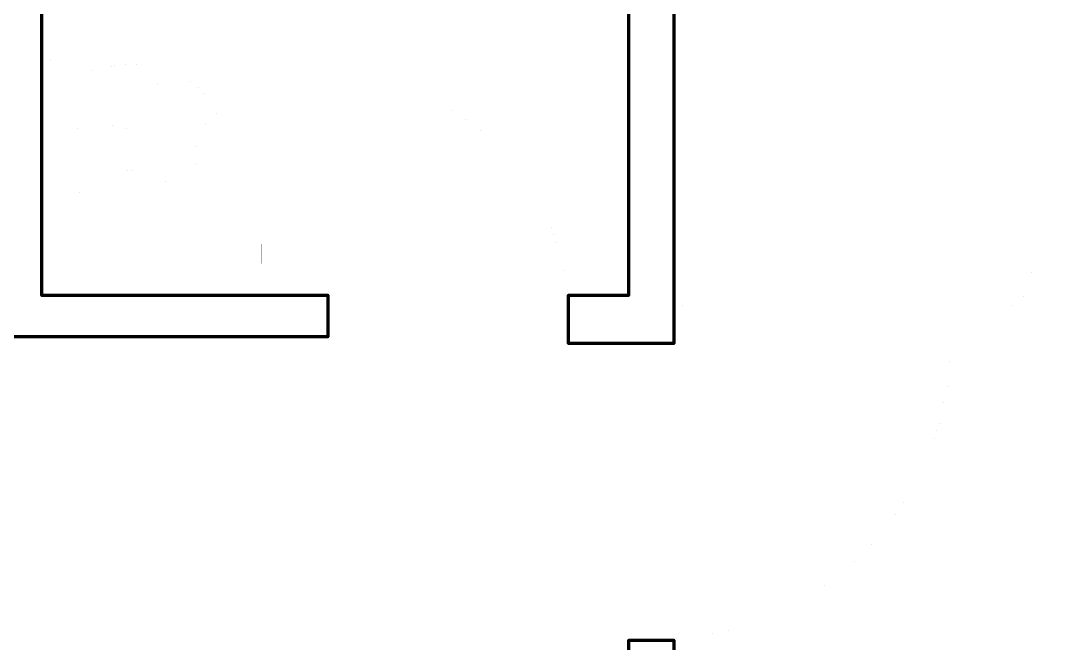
# Model space of a CAD drawing. Header units: metres. Extents: x -6.2 to 4.5, y -5 to 2.9.
# Drawn here: x -1.092 to 1.891, y -0.726 to 1.066 of the extents above; entities that cross this region are included whole.
import ezdxf

# ---------------------------------------------------------------- set-up
doc = ezdxf.new("R2010")
doc.units = ezdxf.units.M
doc.header["$LTSCALE"] = 10
doc.layers.get('0').update_dxf_attribs({"linetype": 'CONTINUOUS', "lineweight": 100})
for name, color, linetype, lineweight in [('doors', 1, 'CONTINUOUS', 100), ('roomitems', 2, 'CONTINUOUS', 100), ('wallitems', 15, 'CONTINUOUS', 100), ('walls', 8, 'CONTINUOUS', 100)]:
    doc.layers.add(name, color=color, linetype=linetype, lineweight=lineweight)

# ---------------------------------------------------------------- blocks, each defined once
blk = doc.blocks.new('W-1-0')
at = {"color": 0, "const_width": 0.01}
for points in [[(-252.1, 685.9), (-346.1, 692.2)], [(-346.1, 692.2), (-346.1, 634.5)], [(-162, 667.5), (-252.1, 685.9)], [(-76.6, 637.8), (-162, 667.5)], [(-346.1, 634.5), (-346.1, 576.8)], [(3.3, 597.7), (-76.6, 637.8)], [(76.9, 548), (3.3, 597.7)], [(-346.1, 576.8), (-346.1, 519.2)], [(143.4, 489.5), (76.9, 548)], [(-346.1, 519.2), (-346.1, 461.5)], [(201.9, 423.1), (143.4, 489.5)], [(-346.1, 461.5), (-346.1, 403.8)], [(251.6, 349.4), (201.9, 423.1)], [(-346.1, 403.8), (-346.1, 346.1)], [(-346.1, 346.1), (-346.1, 288.4)], [(291.7, 269.5), (251.6, 349.4)], [(-346.1, 288.4), (-346.1, 230.7)], [(321.4, 184.1), (291.7, 269.5)], [(-346.1, 230.7), (-346.1, 173.1)], [(339.8, 94), (321.4, 184.1)], [(-346.1, 173.1), (-346.1, 115.4)], [(-346.1, 115.4), (-346.1, 57.7)], [(346.1, 0), (339.8, 94)], [(-346.1, 57.7), (-346.1, 0)], [(346.1, 0), (346.1, 0)]]:
    blk.add_lwpolyline(points, dxfattribs=at)
blk = doc.blocks.new('W-2-0')
at = {"color": 0, "const_width": 0.01}
for points in [[(-302, -82.9), (-302, -62.1)], [(-302, -62.1), (-251.7, -62.1)], [(-302, -103.7), (-302, -82.9)], [(-251.7, -62.1), (-201.4, -62.1)], [(-201.4, -62.1), (-151, -62.1)], [(-151, -62.1), (-100.7, -62.1)], [(-100.7, -62.1), (-50.3, -62.1)], [(-50.3, -62.1), (0, -62.1)], [(0, -62.1), (50.3, -62.1)], [(50.3, -62.1), (100.7, -62.1)], [(100.7, -62.1), (151, -62.1)], [(151, -62.1), (201.4, -62.1)], [(201.4, -62.1), (251.7, -62.1)], [(251.7, -62.1), (302, -62.1)], [(302, -62.1), (302, -82.9)], [(302, -82.9), (302, -103.7)], [(-302, -124.5), (-302, -103.7)], [(302, -103.7), (302, -124.5)], [(-302, -145.3), (-302, -124.5)], [(-302, -166.1), (-302, -145.3)], [(302, -124.5), (302, -145.3)], [(302, -145.3), (302, -166.1)], [(-302, -186.8), (-302, -166.1)], [(302, -166.1), (302, -186.8)], [(-302, -207.6), (-302, -186.8)], [(-302, -228.4), (-302, -207.6)], [(302, -186.8), (302, -207.6)], [(302, -207.6), (302, -228.4)], [(-302, -249.2), (-302, -228.4)], [(302, -228.4), (302, -249.2)], [(-302, -270), (-302, -249.2)], [(302, -249.2), (302, -270)], [(-302, -290.7), (-302, -270)], [(-302, -311.5), (-302, -290.7)], [(302, -270), (302, -290.7)], [(302, -290.7), (302, -311.5)], [(-251.7, -311.5), (-302, -311.5)], [(-302, -312.2), (-302, -311.5)], [(-302, -311.5), (-251.7, -311.5)], [(-302, -313), (-302, -312.2)], [(-302, -313.7), (-302, -313)], [(-302, -314.4), (-302, -313.7)], [(-302, -315.1), (-302, -314.4)], [(-302, -315.8), (-302, -315.1)], [(-302, -316.5), (-302, -315.8)], [(-302, -317.3), (-302, -316.5)], [(-302, -318), (-302, -317.3)], [(-302, -318.7), (-302, -318)], [(-302, -319.4), (-302, -318.7)], [(-302, -320.1), (-302, -319.4)], [(-251.7, -320.1), (-302, -320.1)], [(-201.4, -311.5), (-251.7, -311.5)], [(-251.7, -311.5), (-201.4, -311.5)], [(-201.4, -320.1), (-251.7, -320.1)], [(-151, -311.5), (-201.4, -311.5)], [(-201.4, -311.5), (-151, -311.5)], [(-151, -320.1), (-201.4, -320.1)], [(-100.7, -311.5), (-151, -311.5)], [(-151, -311.5), (-100.7, -311.5)], [(-100.7, -320.1), (-151, -320.1)], [(-50.3, -311.5), (-100.7, -311.5)], [(-100.7, -311.5), (-50.3, -311.5)], [(-50.3, -320.1), (-100.7, -320.1)], [(0, -311.5), (-50.3, -311.5)], [(-50.3, -311.5), (0, -311.5)], [(0, -320.1), (-50.3, -320.1)], [(50.3, -311.5), (0, -311.5)], [(0, -311.5), (50.3, -311.5)], [(0, -312.2), (0, -311.5)], [(0, -313), (0, -312.2)], [(0, -313.7), (0, -313)], [(0, -314.4), (0, -313.7)], [(0, -315.1), (0, -314.4)], [(0, -315.8), (0, -315.1)], [(0, -316.5), (0, -315.8)], [(0, -317.3), (0, -316.5)], [(0, -318), (0, -317.3)], [(0, -318.7), (0, -318)], [(0, -319.4), (0, -318.7)], [(0, -320.1), (0, -319.4)], [(50.3, -320.1), (0, -320.1)], [(0, -320.1), (0, -320.1)], [(100.7, -311.5), (50.3, -311.5)], [(50.3, -311.5), (100.7, -311.5)], [(100.7, -320.1), (50.3, -320.1)], [(151, -311.5), (100.7, -311.5)], [(100.7, -311.5), (151, -311.5)], [(151, -320.1), (100.7, -320.1)], [(201.4, -311.5), (151, -311.5)], [(151, -311.5), (201.4, -311.5)], [(201.4, -320.1), (151, -320.1)], [(251.7, -311.5), (201.4, -311.5)], [(201.4, -311.5), (251.7, -311.5)], [(251.7, -320.1), (201.4, -320.1)], [(302, -311.5), (251.7, -311.5)], [(251.7, -311.5), (302, -311.5)], [(302, -320.1), (251.7, -320.1)], [(302, -311.5), (302, -311.5)], [(302, -311.5), (302, -311.5)], [(302, -311.5), (302, -311.5)], [(302, -311.5), (302, -312.2)], [(302, -312.2), (302, -313)], [(302, -313), (302, -313.7)], [(302, -313.7), (302, -314.4)], [(302, -314.4), (302, -315.1)], [(302, -315.1), (302, -315.8)], [(302, -315.8), (302, -316.5)], [(302, -316.5), (302, -317.3)], [(302, -317.3), (302, -318)], [(302, -318), (302, -318.7)], [(302, -318.7), (302, -319.4)], [(302, -319.4), (302, -320.1)], [(302, -320.1), (302, -320.1)], [(302, -320.1), (302, -320.1)], [(302, -320.1), (302, -320.1)]]:
    blk.add_lwpolyline(points, dxfattribs=at)
blk = doc.blocks.new('F-2-2')
at = {"color": 0, "const_width": 0.01}
for points in [[(-185.6, 236.7), (-182.4, 240.6)], [(-182.4, 240.6), (-178.8, 244.1)], [(-178.8, 244.1), (-174.6, 247.2)], [(-174.6, 247.2), (-170, 249.9)], [(-170, 249.9), (-165, 252)], [(-165, 252), (-159.6, 253.6)], [(-159.6, 253.6), (-154, 254.6)], [(-154, 254.6), (-148.1, 254.9)], [(-148.1, 254.9), (-148.1, 254.9)], [(-148.1, 254.9), (-123.4, 254.9)], [(-148.1, 254.9), (-148.1, 254.9)], [(-148.1, 254.9), (-148.1, 254.9)], [(-148.1, 254.9), (-148.1, 254.9)], [(-148.1, 254.9), (-148.1, 254.9)], [(-148.1, 254.9), (-148.1, 254.9)], [(-148.1, 254.9), (-148.1, 254.9)], [(-148.1, 254.9), (-148.1, 254.9)], [(-148.1, 254.9), (-148.1, 254.9)], [(-148.1, 254.9), (-148.1, 254.9)], [(-148.1, 254.9), (-148.1, 254.9)], [(-148.1, 254.9), (-148.1, 254.9)], [(-148.1, 254.9), (-148.1, 254.9)], [(-148.1, 254.9), (-148.1, 254.9)], [(-148.1, 254.9), (-148.1, 254.9)], [(-123.4, 254.9), (-98.7, 254.9)], [(-98.7, 254.9), (-74, 254.9)], [(-74, 254.9), (-49.4, 254.9)], [(-49.4, 254.9), (-24.7, 254.9)], [(-24.7, 254.9), (0, 254.9)], [(0, 254.9), (24.7, 254.9)], [(24.7, 254.9), (49.4, 254.9)], [(49.4, 254.9), (74, 254.9)], [(74, 254.9), (98.7, 254.9)], [(98.7, 254.9), (123.4, 254.9)], [(123.4, 254.9), (148.1, 254.9)], [(148.1, 254.9), (154, 254.6)], [(154, 254.6), (159.6, 253.6)], [(159.6, 253.6), (165, 252)], [(165, 252), (170, 249.9)], [(170, 249.9), (174.6, 247.2)], [(174.6, 247.2), (178.8, 244.1)], [(178.8, 244.1), (182.4, 240.6)], [(182.4, 240.6), (185.6, 236.7)], [(-191.5, 218.3), (-191.1, 223.2)], [(-191.5, 212.3), (-191.5, 218.3)], [(-191.5, 206.3), (-191.5, 212.3)], [(-191.1, 223.2), (-189.9, 228)], [(-189.9, 228), (-188.1, 232.5)], [(-188.1, 232.5), (-185.6, 236.7)], [(-23.2, 207.4), (-19.2, 209.7)], [(-19.2, 209.7), (-14.8, 211.5)], [(-14.8, 211.5), (-10.1, 212.8)], [(-10.1, 212.8), (-5.2, 213.7)], [(-5.2, 213.7), (0, 214)], [(0, 214), (5.2, 213.7)], [(0, 208.7), (0, 214)], [(5.2, 213.7), (10.1, 212.8)], [(10.1, 212.8), (14.8, 211.5)], [(14.8, 211.5), (19.2, 209.7)], [(19.2, 209.7), (23.2, 207.4)], [(185.6, 236.7), (188.1, 232.5)], [(188.1, 232.5), (189.9, 228)], [(189.9, 228), (191.1, 223.2)], [(191.1, 223.2), (191.5, 218.3)], [(191.5, 218.3), (191.5, 212.2)], [(191.5, 212.2), (191.5, 206.2)], [(-191.5, 200.3), (-191.5, 206.3)], [(-191.5, 194.3), (-191.5, 200.3)], [(-191.5, 188.4), (-191.5, 194.3)], [(-191.5, 182.4), (-191.5, 188.4)], [(-191.5, 176.4), (-191.5, 182.4)], [(-38, 182.4), (-37.6, 186.7)], [(-37.6, 178.1), (-38, 182.4)], [(-37.6, 186.7), (-36.6, 190.8)], [(-36.6, 190.8), (-35, 194.7)], [(-35, 194.7), (-32.8, 198.3)], [(-32.8, 198.3), (-30.1, 201.7)], [(-30.1, 201.7), (-26.9, 204.7)], [(-26.9, 204.7), (-23.2, 207.4)], [(0, 203.4), (0, 208.7)], [(0, 198.2), (0, 203.4)], [(0, 192.9), (0, 198.2)], [(0, 187.6), (0, 192.9)], [(0, 182.4), (0, 187.6)], [(0, 177.1), (0, 182.4)], [(23.2, 207.4), (26.9, 204.7)], [(26.9, 204.7), (30.1, 201.7)], [(30.1, 201.7), (32.8, 198.3)], [(32.8, 198.3), (35, 194.7)], [(35, 194.7), (36.6, 190.8)], [(36.6, 190.8), (37.6, 186.7)], [(37.6, 186.7), (38, 182.4)], [(38, 182.4), (37.6, 178.1)], [(38, 182.4), (38, 182.4)], [(38, 182.4), (38, 182.4)], [(38, 182.4), (38, 182.4)], [(38, 182.4), (38, 182.4)], [(38, 182.4), (38, 182.4)], [(38, 182.4), (38, 182.4)], [(38, 182.4), (38, 182.4)], [(38, 182.4), (38, 182.4)], [(38, 182.4), (38, 182.4)], [(38, 182.4), (38, 182.4)], [(38, 182.4), (38, 182.4)], [(38, 182.4), (38, 182.4)], [(38, 182.4), (38, 182.4)], [(38, 182.4), (38, 182.4)], [(38, 182.4), (38, 182.4)], [(191.5, 206.2), (191.5, 200.1)], [(191.5, 200.1), (191.5, 194.1)], [(191.5, 194.1), (191.5, 188.1)], [(191.5, 188.1), (191.5, 182)], [(191.5, 182), (191.5, 176)], [(-191.5, 170.4), (-191.5, 176.4)], [(-191.5, 164.4), (-191.5, 170.4)], [(-191.5, 158.4), (-191.5, 164.4)], [(-191.5, 152.5), (-191.5, 158.4)], [(-191.5, 146.5), (-191.5, 152.5)], [(-36.6, 174), (-37.6, 178.1)], [(-35, 170.1), (-36.6, 174)], [(-32.8, 166.4), (-35, 170.1)], [(-30.1, 163.1), (-32.8, 166.4)], [(-26.9, 160), (-30.1, 163.1)], [(-23.2, 157.4), (-26.9, 160)], [(-19.2, 155.1), (-23.2, 157.4)], [(-14.8, 153.3), (-19.2, 155.1)], [(-10.1, 151.9), (-14.8, 153.3)], [(-5.2, 151.1), (-10.1, 151.9)], [(0, 150.8), (-5.2, 151.1)], [(0, 171.8), (0, 177.1)], [(0, 166.6), (0, 171.8)], [(0, 161.3), (0, 166.6)], [(0, 156), (0, 161.3)], [(0, 150.8), (0, 156)], [(5.2, 151.1), (0, 150.8)], [(0, 150.8), (0, 150.8)], [(10.1, 151.9), (5.2, 151.1)], [(14.8, 153.3), (10.1, 151.9)], [(19.2, 155.1), (14.8, 153.3)], [(23.2, 157.4), (19.2, 155.1)], [(26.9, 160), (23.2, 157.4)], [(30.1, 163.1), (26.9, 160)], [(32.8, 166.4), (30.1, 163.1)], [(35, 170.1), (32.8, 166.4)], [(36.6, 174), (35, 170.1)], [(37.6, 178.1), (36.6, 174)], [(191.5, 176), (191.5, 169.9)], [(191.5, 169.9), (191.5, 163.9)], [(191.5, 163.9), (191.5, 157.8)], [(191.5, 157.8), (191.5, 151.8)], [(191.5, 151.8), (191.5, 145.8)], [(-191.1, 141.5), (-191.5, 146.5)], [(-189.9, 136.8), (-191.1, 141.5)], [(-188.1, 132.3), (-189.9, 136.8)], [(-185.6, 128), (-188.1, 132.3)], [(-182.4, 124.1), (-185.6, 128)], [(-178.8, 120.5), (-182.4, 124.1)], [(-174.6, 117.4), (-178.8, 120.5)], [(178.8, 119.9), (174.6, 116.8)], [(182.4, 123.4), (178.8, 119.9)], [(185.6, 127.3), (182.4, 123.4)], [(188.1, 131.6), (185.6, 127.3)], [(189.9, 136.1), (188.1, 131.6)], [(191.1, 140.8), (189.9, 136.1)], [(191.5, 145.8), (191.1, 140.8)], [(-170, 114.7), (-174.6, 117.4)], [(-165, 112.4), (-170, 114.7)], [(-157.4, 110.6), (-165.3, 82.6)], [(-159.6, 110.8), (-165, 112.4)], [(-154, 109.6), (-159.6, 110.8)], [(-157.4, 110.6), (-157.4, 110.6)], [(-156.6, 110.4), (-157.4, 110.6)], [(-155.8, 110.3), (-156.6, 110.4)], [(-155, 110.2), (-155.8, 110.3)], [(-154.3, 110.1), (-155, 110.2)], [(-153.5, 110), (-154.3, 110.1)], [(-148.1, 109.1), (-154, 109.6)], [(-152.7, 109.9), (-153.5, 110)], [(-151.9, 109.9), (-152.7, 109.9)], [(-151.2, 109.9), (-151.9, 109.9)], [(-150.4, 109.9), (-151.2, 109.9)], [(-149.6, 109.9), (-150.4, 109.9)], [(-148.8, 109.9), (-149.6, 109.9)], [(-148.1, 109.9), (-148.8, 109.9)], [(-148.1, 109.9), (-148.1, 109.9)], [(-123.4, 109.1), (-148.1, 109.1)], [(-98.7, 109.1), (-123.4, 109.1)], [(-74, 109.1), (-98.7, 109.1)], [(-49.4, 109.1), (-74, 109.1)], [(-24.7, 109.1), (-49.4, 109.1)], [(0, 109.1), (-24.7, 109.1)], [(24.7, 109.1), (0, 109.1)], [(49.4, 109.1), (24.7, 109.1)], [(74, 109.1), (49.4, 109.1)], [(98.7, 109.1), (74, 109.1)], [(123.4, 109.1), (98.7, 109.1)], [(148.1, 109.1), (123.4, 109.1)], [(154, 109.5), (148.1, 109.1)], [(159.6, 110.5), (154, 109.5)], [(165.3, 82.6), (157.4, 110.6)], [(165, 112), (159.6, 110.5)], [(170, 114.2), (165, 112)], [(174.6, 116.8), (170, 114.2)], [(-165.3, 82.6), (-171, 54.4)], [(-125.1, 60.4), (-127.2, 46.5)], [(-122.5, 74), (-125.1, 60.4)], [(-122.5, 74), (-122.5, 74)], [(-122.5, 74), (-122.5, 74)], [(-122.5, 74), (-102.1, 74)], [(-102.1, 74), (-81.7, 74)], [(-81.7, 74), (-61.2, 74)], [(-61.2, 74), (-40.8, 74)], [(-40.8, 74), (-20.4, 74)], [(-20.4, 74), (0, 74)], [(0, 74), (20.4, 74)], [(20.4, 74), (40.8, 74)], [(40.8, 74), (61.2, 74)], [(61.2, 74), (81.7, 74)], [(81.7, 74), (102.1, 74)], [(102.1, 74), (122.5, 74)], [(124.6, 62.4), (122.5, 74)], [(126.4, 50.6), (124.6, 62.4)], [(171, 54.4), (165.3, 82.6)], [(-171, 54.4), (-174.4, 26.3)], [(-128.7, 32.5), (-129.7, 18.3)], [(-127.2, 46.5), (-128.7, 32.5)], [(-26.4, 30.2), (-26.1, 33.1)], [(-26.1, 27.2), (-26.4, 30.2)], [(-26.1, 33.1), (-25.4, 35.9)], [(-25.4, 35.9), (-24.3, 38.5)], [(-24.3, 38.5), (-22.8, 41)], [(-22.8, 41), (-20.9, 43.3)], [(-20.9, 43.3), (-18.6, 45.4)], [(-18.6, 45.4), (-16.1, 47.2)], [(-16.1, 47.2), (-13.3, 48.8)], [(-13.3, 48.8), (-10.3, 50)], [(-10.3, 50), (-7, 50.9)], [(-7, 50.9), (-3.6, 51.5)], [(-3.6, 51.5), (0, 51.7)], [(0, 51.7), (3.6, 51.5)], [(3.6, 51.5), (7, 50.9)], [(7, 50.9), (10.3, 50)], [(10.3, 50), (13.3, 48.8)], [(13.3, 48.8), (16.1, 47.2)], [(16.1, 47.2), (18.6, 45.4)], [(18.6, 45.4), (20.9, 43.3)], [(20.9, 43.3), (22.8, 41)], [(22.8, 41), (24.3, 38.5)], [(24.3, 38.5), (25.4, 35.9)], [(25.4, 35.9), (26.1, 33.1)], [(26.1, 33.1), (26.4, 30.2)], [(26.4, 30.2), (26.1, 27.2)], [(26.4, 30.2), (26.4, 30.2)], [(26.4, 30.2), (26.4, 30.2)], [(26.4, 30.2), (26.4, 30.2)], [(26.4, 30.2), (26.4, 30.2)], [(26.4, 30.2), (26.4, 30.2)], [(26.4, 30.2), (26.4, 30.2)], [(26.4, 30.2), (26.4, 30.2)], [(26.4, 30.2), (26.4, 30.2)], [(26.4, 30.2), (26.4, 30.2)], [(26.4, 30.2), (26.4, 30.2)], [(26.4, 30.2), (26.4, 30.2)], [(26.4, 30.2), (26.4, 30.2)], [(26.4, 30.2), (26.4, 30.2)], [(26.4, 30.2), (26.4, 30.2)], [(26.4, 30.2), (26.4, 30.2)], [(127.8, 38.7), (126.4, 50.6)], [(128.8, 26.7), (127.8, 38.7)], [(174.5, 26.3), (171, 54.4)], [(-174.4, 26.3), (-175.5, -1.7)], [(-129.7, 18.3), (-130.1, 4.1)], [(-130.1, 4.1), (-130, -10.1)], [(-25.4, 24.4), (-26.1, 27.2)], [(-24.3, 21.8), (-25.4, 24.4)], [(-22.8, 19.3), (-24.3, 21.8)], [(-20.9, 17), (-22.8, 19.3)], [(-18.6, 14.9), (-20.9, 17)], [(-16.1, 13.1), (-18.6, 14.9)], [(-13.3, 11.6), (-16.1, 13.1)], [(-10.3, 10.3), (-13.3, 11.6)], [(-7, 9.4), (-10.3, 10.3)], [(-3.6, 8.8), (-7, 9.4)], [(0, 8.6), (-3.6, 8.8)], [(3.6, 8.8), (0, 8.6)], [(7, 9.4), (3.6, 8.8)], [(10.3, 10.3), (7, 9.4)], [(13.3, 11.6), (10.3, 10.3)], [(16.1, 13.1), (13.3, 11.6)], [(18.6, 14.9), (16.1, 13.1)], [(20.9, 17), (18.6, 14.9)], [(22.8, 19.3), (20.9, 17)], [(24.3, 21.8), (22.8, 19.3)], [(25.4, 24.4), (24.3, 21.8)], [(26.1, 27.2), (25.4, 24.4)], [(129.5, 14.6), (128.8, 26.7)], [(129.7, 2.5), (129.5, 14.6)], [(129.6, -9.6), (129.7, 2.5)], [(175.7, -1.7), (174.5, 26.3)], [(-175.5, -1.7), (-174.5, -29.3)], [(-174.5, -29.3), (-171.3, -56.4)], [(-130, -10.1), (-129.4, -24.2)], [(-129.4, -24.2), (-128.2, -38.2)], [(128, -33.7), (129, -21.7)], [(129, -21.7), (129.6, -9.6)], [(171.6, -56.4), (174.7, -29.3)], [(174.7, -29.3), (175.7, -1.7)], [(-171.3, -56.4), (-166, -82.7)], [(-128.2, -38.2), (-126.4, -52.1)], [(-126.4, -52.1), (-124.1, -65.7)], [(122.5, -68.9), (124.8, -57.3)], [(124.8, -57.3), (126.6, -45.6)], [(126.6, -45.6), (128, -33.7)], [(166.3, -82.7), (171.6, -56.4)], [(-166, -82.7), (-158.6, -108.2)], [(-124.1, -65.7), (-121.2, -79)], [(-121.2, -79), (-117.8, -91.9)], [(117.1, -89.7), (120, -79.4)], [(120, -79.4), (122.5, -68.9)], [(158.9, -108.2), (166.3, -82.7)], [(-158.6, -108.2), (-149.1, -132.6)], [(-117.8, -91.9), (-113.9, -103.7)], [(-113.9, -103.7), (-109.5, -115.1)], [(-109.5, -115.1), (-104.8, -126.1)], [(102.7, -127.9), (106.7, -118.8)], [(106.7, -118.8), (110.5, -109.4)], [(110.5, -109.4), (114, -99.7)], [(114, -99.7), (117.1, -89.7)], [(149.4, -132.6), (158.9, -108.2)], [(-149.1, -132.6), (-137.5, -155.7)], [(-104.8, -126.1), (-99.7, -136.5)], [(-99.7, -136.5), (-94.2, -146.5)], [(-94.2, -146.5), (-88.5, -155.8)], [(89.1, -153), (93.9, -145)], [(93.9, -145), (98.4, -136.7)], [(98.4, -136.7), (102.7, -127.9)], [(137.8, -155.7), (149.4, -132.6)], [(-137.5, -155.7), (-124, -177.4)], [(-124, -177.4), (-108.5, -197.5)], [(-88.5, -155.8), (-82.5, -164.6)], [(-82.5, -164.6), (-76.3, -172.7)], [(-76.3, -172.7), (-70, -180.2)], [(68.4, -180.5), (73.6, -174.5)], [(73.6, -174.5), (79, -167.8)], [(79, -167.8), (84.1, -160.6)], [(84.1, -160.6), (89.1, -153)], [(108.5, -197.5), (124.2, -177.4)], [(124.2, -177.4), (137.8, -155.7)], [(-108.5, -197.5), (-91.7, -215.1)], [(-70, -180.2), (-63.5, -186.9)], [(-63.5, -186.9), (-57, -192.9)], [(-57, -192.9), (-50.4, -198.2)], [(-50.4, -198.2), (-44.8, -202)], [(-44.8, -202), (-39.4, -205.4)], [(-39.4, -205.4), (-34.2, -208.3)], [(-34.2, -208.3), (-29, -210.8)], [(25.2, -211), (30.5, -208.8)], [(30.5, -208.8), (35.9, -206.1)], [(35.9, -206.1), (41.3, -203)], [(41.3, -203), (46.7, -199.5)], [(46.7, -199.5), (52.2, -195.5)], [(52.2, -195.5), (57.6, -191)], [(57.6, -191), (63, -186)], [(63, -186), (68.4, -180.5)], [(91.5, -215.1), (108.5, -197.5)], [(-91.7, -215.1), (-74.2, -229.5)], [(-74.2, -229.5), (-56.2, -240.7)], [(-29, -210.8), (-24, -212.8)], [(-24, -212.8), (-19, -214.3)], [(-19, -214.3), (-14.1, -215.5)], [(-14.1, -215.5), (-9.2, -216.2)], [(-9.2, -216.2), (-4.4, -216.5)], [(-4.4, -216.5), (0.4, -216.5)], [(0.4, -216.5), (5.2, -216.1)], [(5.2, -216.1), (10.1, -215.4)], [(10.1, -215.4), (15, -214.3)], [(15, -214.3), (20.1, -212.9)], [(20.1, -212.9), (25.2, -211)], [(55.8, -240.7), (73.9, -229.5)], [(73.9, -229.5), (91.5, -215.1)], [(-56.2, -240.7), (-37.8, -248.7)], [(-37.8, -248.7), (-19.1, -253.5)], [(-19.1, -253.5), (-0.3, -255.1)], [(-0.3, -255.1), (18.5, -253.5)], [(18.5, -253.5), (37.3, -248.7)], [(37.3, -248.7), (55.8, -240.7)]]:
    blk.add_lwpolyline(points, dxfattribs=at)
blk = doc.blocks.new('W-3-0')
at = {"color": 0, "const_width": 0.01}
for points in [[(-427.5, 0), (-427.5, 0)], [(-427.5, 0), (-419.7, -116.1)], [(427.5, -71.2), (427.5, 0)], [(427.5, -142.5), (427.5, -71.2)], [(-419.7, -116.1), (-397, -227.4)], [(427.5, -213.7), (427.5, -142.5)], [(-397, -227.4), (-360.3, -332.9)], [(427.5, -285), (427.5, -213.7)], [(427.5, -356.2), (427.5, -285)], [(-360.3, -332.9), (-310.8, -431.6)], [(427.5, -427.5), (427.5, -356.2)], [(-310.8, -431.6), (-249.4, -522.5)], [(427.5, -498.8), (427.5, -427.5)], [(427.5, -570), (427.5, -498.8)], [(-249.4, -522.5), (-177.1, -604.6)], [(427.5, -641.3), (427.5, -570)], [(-177.1, -604.6), (-95, -676.9)], [(427.5, -712.5), (427.5, -641.3)], [(-95, -676.9), (-4.1, -738.3)], [(427.5, -783.8), (427.5, -712.5)], [(-4.1, -738.3), (94.6, -787.8)], [(94.6, -787.8), (200.1, -824.5)], [(427.5, -855), (427.5, -783.8)], [(200.1, -824.5), (311.4, -847.2)], [(311.4, -847.2), (427.5, -855)]]:
    blk.add_lwpolyline(points, dxfattribs=at)
blk = doc.blocks.new('F-3-0')
at = {"color": 0, "const_width": 0.01}
for points in [[(-1114.1, 508.1), (-1116.2, 503.9)], [(-1111.8, 511.9), (-1114.1, 508.1)], [(-1109, 515.2), (-1111.8, 511.9)], [(-1106, 518), (-1109, 515.2)], [(-1102.7, 520.3), (-1106, 518)], [(-1099.2, 522), (-1102.7, 520.3)], [(-1095.5, 523), (-1099.2, 522)], [(-1091.6, 523.4), (-1095.5, 523)], [(-1086.5, 523.4), (-1091.6, 523.4)], [(-1081.3, 523.4), (-1086.5, 523.4)], [(-1076.2, 523.4), (-1081.3, 523.4)], [(-1071.1, 523.4), (-1076.2, 523.4)], [(-1066, 523.4), (-1071.1, 523.4)], [(-1060.9, 523.4), (-1066, 523.4)], [(-1055.8, 523.4), (-1060.9, 523.4)], [(-1050.6, 523.4), (-1055.8, 523.4)], [(-1045.5, 523.4), (-1050.6, 523.4)], [(-1040.4, 523.4), (-1045.5, 523.4)], [(-1035.3, 523.4), (-1040.4, 523.4)], [(-1030.2, 523.4), (-1035.3, 523.4)], [(-1030.2, 523.4), (-1030.2, 523.4)], [(-1030.2, 523.4), (-858.6, 523.4)], [(-1030.2, 513), (-1030.2, 523.4)], [(-1030.2, 523.4), (-1030.2, 523.4)], [(-1030.2, 523.4), (-1030.2, 523.4)], [(-1030.2, 439.5), (-1030.2, 523.4)], [(-1030.2, 502.5), (-1030.2, 513)], [(-858.6, 523.4), (-687, 523.4)], [(-687, 523.4), (-515.4, 523.4)], [(-515.4, 523.4), (-343.8, 523.4)], [(-343.8, 523.4), (-172.2, 523.4)], [(-172.2, 523.4), (-0.6, 523.4)], [(-0.6, 523.4), (171, 523.4)], [(171, 523.4), (342.6, 523.4)], [(342.6, 523.4), (514.2, 523.4)], [(514.2, 523.4), (685.8, 523.4)], [(685.8, 523.4), (857.4, 523.4)], [(857.4, 523.4), (1029, 523.4)], [(1029, 523.4), (1029, 513)], [(1029, 513), (1029, 502.5)], [(1030.2, 439.5), (1030.2, 523.4)], [(1030.2, 523.4), (1035.3, 523.4)], [(1035.3, 523.4), (1040.4, 523.4)], [(1040.4, 523.4), (1045.5, 523.4)], [(1045.5, 523.4), (1050.6, 523.4)], [(1050.6, 523.4), (1055.8, 523.4)], [(1055.8, 523.4), (1060.9, 523.4)], [(1060.9, 523.4), (1066, 523.4)], [(1066, 523.4), (1071.1, 523.4)], [(1071.1, 523.4), (1076.2, 523.4)], [(1076.2, 523.4), (1081.3, 523.4)], [(1081.3, 523.4), (1086.5, 523.4)], [(1086.5, 523.4), (1091.6, 523.4)], [(1091.6, 523.4), (1095.5, 523)], [(1095.5, 523), (1099.2, 522)], [(1099.2, 522), (1102.7, 520.3)], [(1102.7, 520.3), (1106, 518)], [(1106, 518), (1109, 515.2)], [(1109, 515.2), (1111.8, 511.9)], [(1111.8, 511.9), (1114.1, 508.1)], [(1114.1, 508.1), (1116.2, 503.9)], [(-1119.7, 489.2), (-1120, 483.7)], [(-1120, 483.7), (-1120, 406.6)], [(-1119, 494.4), (-1119.7, 489.2)], [(-1117.8, 499.3), (-1119, 494.4)], [(-1116.2, 503.9), (-1117.8, 499.3)], [(-1030.2, 492.1), (-1030.2, 502.5)], [(-1030.2, 481.6), (-1030.2, 492.1)], [(-1030.2, 471.2), (-1030.2, 481.6)], [(1029, 502.5), (1029, 492.1)], [(1029, 492.1), (1029, 481.6)], [(1029, 481.6), (1029, 471.2)], [(1116.2, 503.9), (1117.8, 499.3)], [(1117.8, 499.3), (1119, 494.4)], [(1119, 494.4), (1119.7, 489.2)], [(1119.7, 489.2), (1120, 483.7)], [(1120, 483.7), (1120, 406.6)], [(-1030.2, 460.7), (-1030.2, 471.2)], [(-1030.2, 450.3), (-1030.2, 460.7)], [(-1030.2, 439.9), (-1030.2, 450.3)], [(1029, 471.2), (1029, 460.7)], [(1029, 460.7), (1029, 450.3)], [(1029, 450.3), (1029, 439.9)], [(-1030.2, 429.4), (-1030.2, 439.9)], [(-1030.2, 355.5), (-1030.2, 439.5)], [(-1030.2, 419), (-1030.2, 429.4)], [(-1030.2, 408.5), (-1030.2, 419)], [(1029, 439.9), (1029, 429.4)], [(1029, 429.4), (1029, 419)], [(1029, 419), (1029, 408.5)], [(1030.2, 355.5), (1030.2, 439.5)], [(-1120, 406.6), (-1120, 329.4)], [(-1030.2, 398.1), (-1030.2, 408.5)], [(-858.6, 398.1), (-1030.2, 398.1)], [(-1030.2, 398.1), (-1030.2, 398.1)], [(-1030.2, 398.1), (-858.6, 398.1)], [(-1030.1, 398.1), (-1030.2, 398.1)], [(-1030.2, 398.1), (-1030.2, 398.1)], [(-1030.2, 398.1), (-1030.2, 398.1)], [(-1030, 398.1), (-1030.1, 398.1)], [(-1029.9, 398.1), (-1030, 398.1)], [(-1029.8, 398.1), (-1029.9, 398.1)], [(-1029.7, 398.1), (-1029.8, 398.1)], [(-1029.6, 398.1), (-1029.7, 398.1)], [(-1029.5, 398.1), (-1029.6, 398.1)], [(-1029.4, 398.1), (-1029.5, 398.1)], [(-1029.3, 398.1), (-1029.4, 398.1)], [(-1029.2, 398.1), (-1029.3, 398.1)], [(-1029.1, 398.1), (-1029.2, 398.1)], [(-1029, 398.1), (-1029.1, 398.1)], [(-1029, 324.7), (-1029, 398.1)], [(-1029, 398.1), (-1029, 398.1)], [(-1029, 398.1), (-1029, 398.1)], [(-1029, 398.1), (-1029, 398.1)], [(-1029, 398.1), (-1029, 398.1)], [(-1029, 398.1), (-1029, 398.1)], [(-1029, 398.1), (-1029, 398.1)], [(-1029, 398.1), (-1029, 398.1)], [(-1029, 398.1), (-1029, 398.1)], [(-1029, 398.1), (-1029, 398.1)], [(-1029, 398.1), (-1029, 398.1)], [(-1029, 398.1), (-1029, 398.1)], [(-1029, 398.1), (-1029, 398.1)], [(-687, 398.1), (-858.6, 398.1)], [(-858.6, 398.1), (-687, 398.1)], [(-515.4, 398.1), (-687, 398.1)], [(-687, 398.1), (-515.4, 398.1)], [(-343.8, 398.1), (-515.4, 398.1)], [(-515.4, 398.1), (-343.8, 398.1)], [(-172.2, 398.1), (-343.8, 398.1)], [(-343.8, 398.1), (-172.2, 398.1)], [(-343.4, 321.3), (-343.4, 398.1)], [(-0.6, 398.1), (-172.2, 398.1)], [(-172.2, 398.1), (-0.6, 398.1)], [(171, 398.1), (-0.6, 398.1)], [(-0.6, 398.1), (171, 398.1)], [(342.6, 398.1), (171, 398.1)], [(171, 398.1), (342.6, 398.1)], [(514.2, 398.1), (342.6, 398.1)], [(342.6, 398.1), (514.2, 398.1)], [(343.4, 321.3), (343.4, 398.1)], [(685.8, 398.1), (514.2, 398.1)], [(514.2, 398.1), (685.8, 398.1)], [(857.4, 398.1), (685.8, 398.1)], [(685.8, 398.1), (857.4, 398.1)], [(1029, 398.1), (857.4, 398.1)], [(857.4, 398.1), (1029, 398.1)], [(1029, 408.5), (1029, 398.1)], [(1029, 398.1), (1029, 324.7)], [(1120, 406.6), (1120, 329.4)], [(-1120, 329.4), (-1120, 252.2)], [(-1030.2, 271.6), (-1030.2, 355.5)], [(1030.2, 271.6), (1030.2, 355.5)], [(1120, 329.4), (1120, 252.2)], [(-1029, 251.4), (-1029, 324.7)], [(-343.4, 244.5), (-343.4, 321.3)], [(343.4, 244.5), (343.4, 321.3)], [(1029, 324.7), (1029, 251.4)], [(-1030.2, 187.7), (-1030.2, 271.6)], [(1030.2, 187.7), (1030.2, 271.6)], [(-1120, 252.2), (-1120, 175)], [(-1029, 178), (-1029, 251.4)], [(-343.4, 167.7), (-343.4, 244.5)], [(343.4, 167.7), (343.4, 244.5)], [(1029, 251.4), (1029, 178)], [(1120, 252.2), (1120, 175)], [(-1030.2, 103.8), (-1030.2, 187.7)], [(1030.2, 103.8), (1030.2, 187.7)], [(-1120, 175), (-1120, 97.8)], [(-1029, 104.7), (-1029, 178)], [(-343.4, 90.9), (-343.4, 167.7)], [(343.4, 90.9), (343.4, 167.7)], [(1029, 178), (1029, 104.7)], [(1120, 175), (1120, 97.8)], [(-1120, 97.8), (-1120, 20.6)], [(-1030.2, 19.8), (-1030.2, 103.8)], [(-1029, 31.3), (-1029, 104.7)], [(-343.4, 14.1), (-343.4, 90.9)], [(343.4, 14.1), (343.4, 90.9)], [(1029, 104.7), (1029, 31.3)], [(1030.2, 19.8), (1030.2, 103.8)], [(1120, 97.8), (1120, 20.6)], [(-1029, -42), (-1029, 31.3)], [(1029, 31.3), (1029, -42)], [(-1120, 20.6), (-1120, -56.6)], [(-1030.2, -64.1), (-1030.2, 19.8)], [(-343.4, -62.6), (-343.4, 14.1)], [(343.4, -62.6), (343.4, 14.1)], [(1030.2, -64.1), (1030.2, 19.8)], [(1120, 20.6), (1120, -56.6)], [(-1120, -56.6), (-1120, -133.8)], [(-1029, -115.4), (-1029, -42)], [(1029, -42), (1029, -115.4)], [(1120, -56.6), (1120, -133.8)], [(-1030.2, -148), (-1030.2, -64.1)], [(-343.4, -139.4), (-343.4, -62.6)], [(343.4, -139.4), (343.4, -62.6)], [(1030.2, -148), (1030.2, -64.1)], [(-1029, -188.7), (-1029, -115.4)], [(1029, -115.4), (1029, -188.7)], [(-1120, -133.8), (-1120, -210.9)], [(-1030.2, -232), (-1030.2, -148)], [(-343.4, -216.2), (-343.4, -139.4)], [(343.4, -216.2), (343.4, -139.4)], [(1030.2, -232), (1030.2, -148)], [(1120, -133.8), (1120, -210.9)], [(-1029, -262.1), (-1029, -188.7)], [(1029, -188.7), (1029, -262.1)], [(-1120, -210.9), (-1120, -288.1)], [(-1030.2, -315.9), (-1030.2, -232)], [(-343.4, -293), (-343.4, -216.2)], [(343.4, -293), (343.4, -216.2)], [(1030.2, -315.9), (1030.2, -232)], [(1120, -210.9), (1120, -288.1)], [(-1029, -335.4), (-1029, -262.1)], [(1029, -262.1), (1029, -335.4)], [(-1120, -288.1), (-1120, -365.3)], [(-343.4, -369.8), (-343.4, -293)], [(343.4, -369.8), (343.4, -293)], [(1120, -288.1), (1120, -365.3)], [(-1030.2, -399.8), (-1030.2, -315.9)], [(1030.2, -399.8), (1030.2, -315.9)], [(-1029, -408.8), (-1029, -335.4)], [(1029, -335.4), (1029, -408.8)], [(-1120, -365.3), (-1120, -442.5)], [(-343.4, -446.6), (-343.4, -369.8)], [(343.4, -446.6), (343.4, -369.8)], [(1120, -365.3), (1120, -442.5)], [(-1030.2, -483.7), (-1030.2, -399.8)], [(-1029, -482.2), (-1029, -408.8)], [(1029, -408.8), (1029, -482.2)], [(1030.2, -483.7), (1030.2, -399.8)], [(-1120, -442.5), (-1119.7, -448)], [(-343.4, -523.4), (-343.4, -446.6)], [(343.4, -523.4), (343.4, -446.6)], [(1120, -442.5), (1119.7, -448)], [(-1119.7, -448), (-1119, -453.2)], [(-1119, -453.2), (-1117.8, -458.1)], [(-1117.8, -458.1), (-1116.2, -462.7)], [(-1116.2, -462.7), (-1114.1, -466.9)], [(-1114.1, -466.9), (-1111.8, -470.7)], [(-1111.8, -470.7), (-1109, -474)], [(-1109, -474), (-1106, -476.8)], [(-1106, -476.8), (-1102.7, -479.1)], [(1106, -476.8), (1102.7, -479.1)], [(1109, -474), (1106, -476.8)], [(1111.8, -470.7), (1109, -474)], [(1114.1, -466.9), (1111.8, -470.7)], [(1116.2, -462.7), (1114.1, -466.9)], [(1117.8, -458.1), (1116.2, -462.7)], [(1119, -453.2), (1117.8, -458.1)], [(1119.7, -448), (1119, -453.2)], [(-1102.7, -479.1), (-1099.2, -480.8)], [(-1099.2, -480.8), (-1095.5, -481.8)], [(-1095.5, -481.8), (-1091.6, -482.2)], [(-1091.6, -482.2), (-1091.6, -482.3)], [(-1091.6, -482.3), (-1091.6, -482.4)], [(-1091.6, -482.4), (-1091.6, -482.6)], [(-1091.6, -482.6), (-1091.6, -482.7)], [(-1091.6, -482.7), (-1091.6, -482.8)], [(-1091.6, -482.8), (-1091.6, -483)], [(-1091.6, -483), (-1091.6, -483.1)], [(-1091.6, -483.1), (-1091.6, -483.2)], [(-1091.6, -483.2), (-1091.6, -483.3)], [(-1091.6, -483.3), (-1091.6, -483.5)], [(-1091.6, -483.5), (-1091.6, -483.6)], [(-1091.6, -483.6), (-1091.6, -483.7)], [(-1091.6, -483.7), (-1091.6, -483.7)], [(-1091.6, -483.7), (-1086.5, -483.7)], [(-1091.6, -483.7), (-1091.6, -483.7)], [(-1091.6, -483.7), (-1091.6, -483.7)], [(-1086.5, -483.7), (-1081.3, -483.7)], [(-1081.3, -483.7), (-1076.2, -483.7)], [(-1076.2, -483.7), (-1071.1, -483.7)], [(-1071.1, -483.7), (-1066, -483.7)], [(-1066, -483.7), (-1060.9, -483.7)], [(-1060.9, -483.7), (-1055.8, -483.7)], [(-1055.8, -483.7), (-1050.6, -483.7)], [(-1050.6, -483.7), (-1045.5, -483.7)], [(-1045.5, -483.7), (-1040.4, -483.7)], [(-1040.4, -483.7), (-1035.3, -483.7)], [(-1035.3, -483.7), (-1030.2, -483.7)], [(-1028.8, -487.6), (-1029, -482.2)], [(-1028, -492.8), (-1028.8, -487.6)], [(-1026.8, -497.7), (-1028, -492.8)], [(-1025.2, -502.3), (-1026.8, -497.7)], [(-1023.2, -506.5), (-1025.2, -502.3)], [(-1020.8, -510.3), (-1023.2, -506.5)], [(1023.2, -506.5), (1020.8, -510.3)], [(1025.2, -502.3), (1023.2, -506.5)], [(1026.8, -497.7), (1025.2, -502.3)], [(1028, -492.8), (1026.8, -497.7)], [(1028.8, -487.6), (1028, -492.8)], [(1029, -482.2), (1028.8, -487.6)], [(1035.3, -483.7), (1030.2, -483.7)], [(1040.4, -483.7), (1035.3, -483.7)], [(1045.5, -483.7), (1040.4, -483.7)], [(1050.6, -483.7), (1045.5, -483.7)], [(1055.8, -483.7), (1050.6, -483.7)], [(1060.9, -483.7), (1055.8, -483.7)], [(1066, -483.7), (1060.9, -483.7)], [(1071.1, -483.7), (1066, -483.7)], [(1076.2, -483.7), (1071.1, -483.7)], [(1081.3, -483.7), (1076.2, -483.7)], [(1086.5, -483.7), (1081.3, -483.7)], [(1091.6, -483.7), (1086.5, -483.7)], [(1095.5, -481.8), (1091.6, -482.2)], [(1091.6, -482.2), (1091.6, -482.3)], [(1091.6, -482.3), (1091.6, -482.4)], [(1091.6, -482.4), (1091.6, -482.6)], [(1091.6, -482.6), (1091.6, -482.7)], [(1091.6, -482.7), (1091.6, -482.8)], [(1091.6, -482.8), (1091.6, -483)], [(1091.6, -483), (1091.6, -483.1)], [(1091.6, -483.1), (1091.6, -483.2)], [(1091.6, -483.2), (1091.6, -483.3)], [(1091.6, -483.3), (1091.6, -483.5)], [(1091.6, -483.5), (1091.6, -483.6)], [(1091.6, -483.6), (1091.6, -483.7)], [(1091.6, -483.7), (1091.6, -483.7)], [(1091.6, -483.7), (1091.6, -483.7)], [(1091.6, -483.7), (1091.6, -483.7)], [(1099.2, -480.8), (1095.5, -481.8)], [(1102.7, -479.1), (1099.2, -480.8)], [(-1018.1, -513.6), (-1020.8, -510.3)], [(-1015.1, -516.5), (-1018.1, -513.6)], [(-1011.8, -518.7), (-1015.1, -516.5)], [(-1008.2, -520.4), (-1011.8, -518.7)], [(-1004.5, -521.5), (-1008.2, -520.4)], [(-1000.6, -521.8), (-1004.5, -521.5)], [(-833.8, -521.8), (-1000.6, -521.8)], [(-667.1, -521.8), (-833.8, -521.8)], [(-500.3, -521.8), (-667.1, -521.8)], [(-333.5, -521.8), (-500.3, -521.8)], [(-343.4, -523.4), (-343.4, -523.4)], [(-166.8, -521.8), (-333.5, -521.8)], [(0, -521.8), (-166.8, -521.8)], [(166.8, -521.8), (0, -521.8)], [(333.5, -521.8), (166.8, -521.8)], [(500.3, -521.8), (333.5, -521.8)], [(343.4, -523.4), (343.4, -523.4)], [(667.1, -521.8), (500.3, -521.8)], [(833.8, -521.8), (667.1, -521.8)], [(1000.6, -521.8), (833.8, -521.8)], [(1004.5, -521.5), (1000.6, -521.8)], [(1008.2, -520.4), (1004.5, -521.5)], [(1011.8, -518.7), (1008.2, -520.4)], [(1015.1, -516.5), (1011.8, -518.7)], [(1018.1, -513.6), (1015.1, -516.5)], [(1020.8, -510.3), (1018.1, -513.6)]]:
    blk.add_lwpolyline(points, dxfattribs=at)

msp = doc.modelspace()

# ---------------------------------------------------------------- linework, layer by layer
at = {"layer": 'walls'}
for points in [[(4.468, 2.269), (4.218, 2.268), (4.218, 2.653), (0.788, 2.652), (0.788, 0.137), (0.484, 0.137), (0.484, 0.276), (0.658, 0.276), (0.658, 2.652), (-1.031, 2.652), (-1.032, 0.276), (-0.208, 0.276), (-0.208, 0.156), (-1.752, 0.156), (-1.752, 0.293), (-1.152, 0.293), (-1.151, 2.646), (-5.911, 2.645), (-5.911, 2.507), (-6.161, 2.507), (-6.161, 2.901), (-1.28, 2.902), (0.538, 2.902), (4.468, 2.903)], [(4.481, -1.639), (4.231, -1.639), (4.231, -1.356), (0.658, -1.354), (0.658, -0.717), (0.788, -0.717), (0.788, -1.236), (4.221, -1.236), (4.22, -0.572), (4.481, -0.572)]]:
    msp.add_lwpolyline(points, close=True, dxfattribs=at)

# ---------------------------------------------------------------- block references
at = {"layer": 'doors', "xscale": 0.001, "yscale": 0.001}
for name, p, rotation in [('W-1-0', (0.1379, 0.2167), 0.00094409), ('W-3-0', (0.7284, -0.2899), 89.99970532)]:
    msp.add_blockref(name, p, dxfattribs=dict(at, rotation=rotation))
at = {"layer": 'roomitems', "xscale": 0.001, "yscale": 0.001, "rotation": -270.00005842}
for name, p in [('F-3-0', (1.3118, 1.3649)), ('F-2-2', (-0.7771, 0.7641))]:
    msp.add_blockref(name, p, dxfattribs=at)
at = {"layer": 'wallitems', "xscale": 0.001, "yscale": 0.001, "rotation": 179.98983348}
msp.add_blockref('W-2-0', (-0.7001, 0.2168), dxfattribs=at)

doc.saveas('drawing.dxf')
